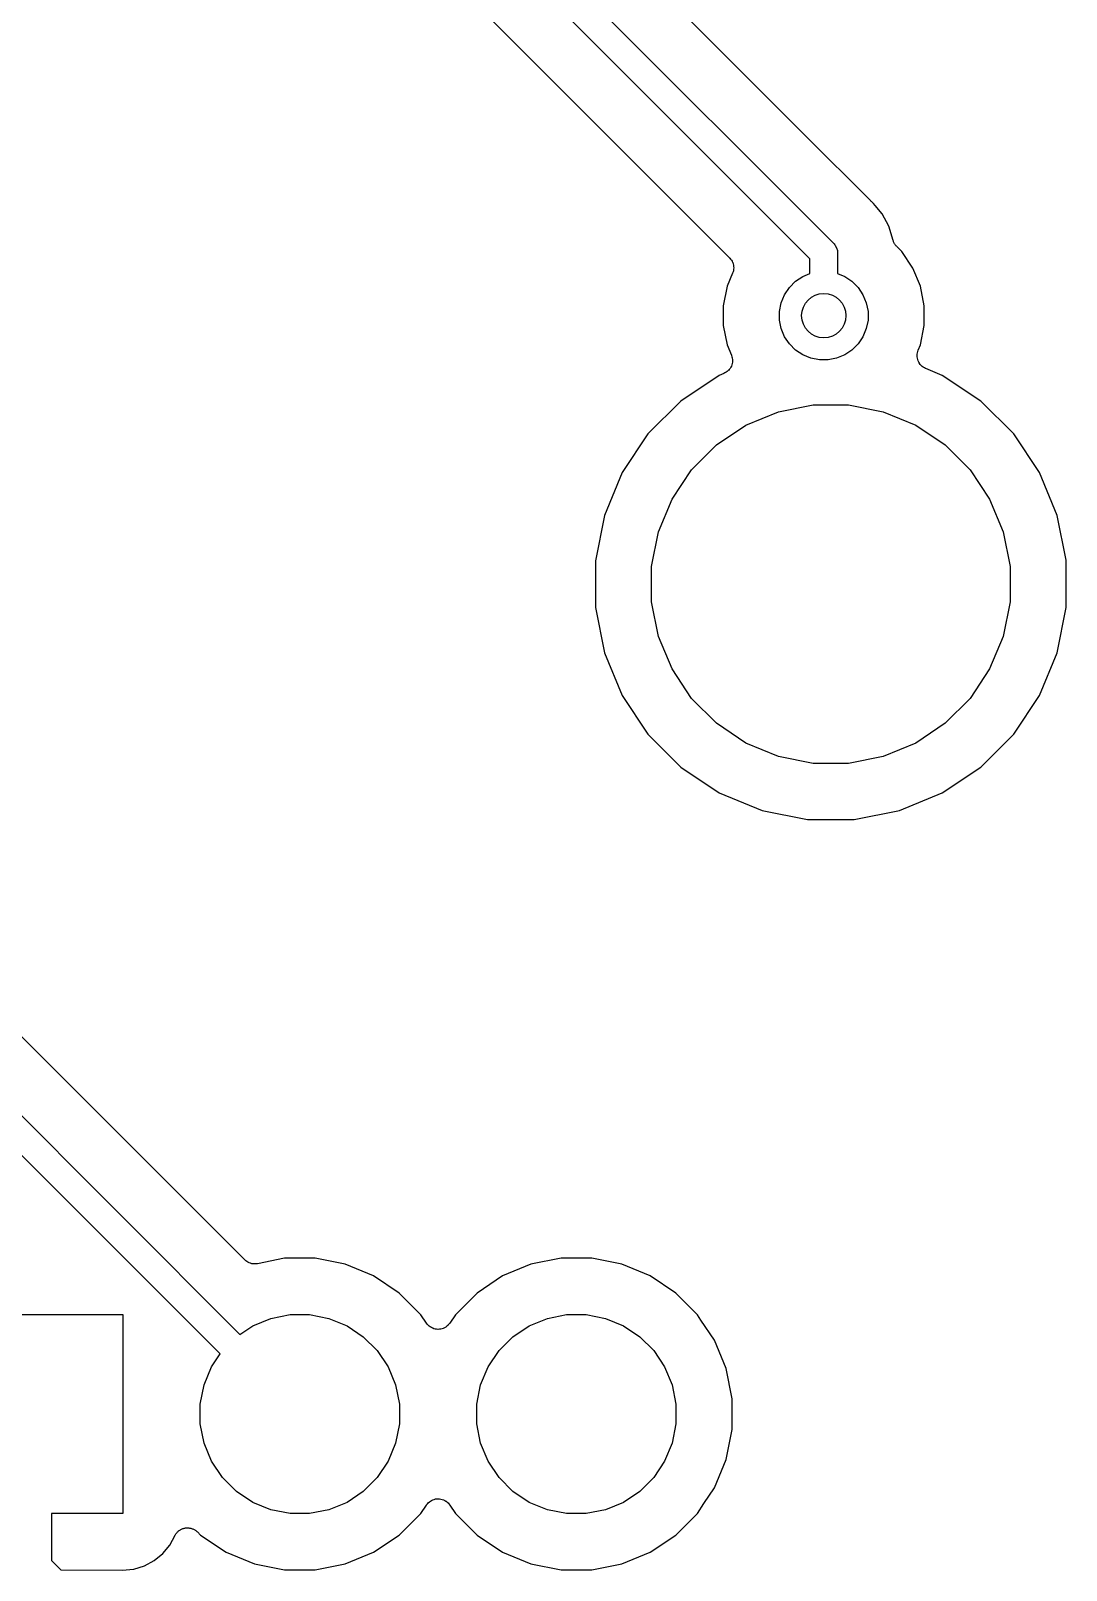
# Model space of a CAD drawing. Extents: x 19 to 115, y -142 to -17.
# Drawn here: x 52.49 to 61.85, y -118.58 to -104.67 of the extents above; entities that cross this region are included whole.
import ezdxf

# ---------------------------------------------------------------- set-up
doc = ezdxf.new("R2010")
doc.units = 0
doc.layers.add('BLACK', color=7, linetype='CONTINUOUS')

msp = doc.modelspace()

# ---------------------------------------------------------------- linework, layer by layer
at = {"layer": 'BLACK', "linetype": 'CONTINUOUS'}
for p, q in [((59.4853, -105.612), (53.0639, -99.191)), ((52.6826, -99.5282), (59.7402, -106.586)), ((59.5311, -106.73), (52.5381, -99.7372)), ((53.0319, -100.949), (58.8047, -106.722)), ((60.0773, -106.204), (59.4853, -105.612)), ((59.4853, -105.612), (59.4853, -105.612)), ((60.0815, -106.208), (60.0773, -106.204)), ((60.0852, -106.212), (60.0815, -106.208)), ((60.0866, -106.213), (60.0852, -106.212)), ((60.1059, -106.229), (60.0866, -106.213)), ((60.1218, -106.248), (60.1059, -106.229)), ((60.185, -106.325), (60.1218, -106.248)), ((60.2438, -106.435), (60.185, -106.325)), ((60.2836, -106.566), (60.2438, -106.435)), ((59.7402, -106.586), (59.745, -106.59)), ((59.745, -106.59), (59.7489, -106.594)), ((59.7489, -106.594), (59.7489, -106.594)), ((59.7489, -106.594), (59.756, -106.603)), ((59.756, -106.603), (59.7606, -106.609)), ((59.7606, -106.609), (59.7722, -106.63)), ((59.7722, -106.63), (59.7793, -106.654)), ((59.7793, -106.654), (59.7811, -106.672)), ((59.7811, -106.672), (59.7811, -106.672)), ((59.7811, -106.672), (59.7818, -106.678)), ((59.7818, -106.678), (59.7811, -106.685)), ((59.7811, -106.685), (59.7811, -106.863)), ((60.2857, -106.571), (60.2836, -106.566)), ((60.2872, -106.577), (60.2857, -106.571)), ((60.2904, -106.583), (60.2872, -106.577)), ((60.2931, -106.589), (60.2904, -106.583)), ((60.2961, -106.594), (60.2931, -106.589)), ((60.2986, -106.599), (60.2961, -106.594)), ((60.303, -106.604), (60.2986, -106.599)), ((60.3068, -106.61), (60.303, -106.604)), ((60.3107, -106.614), (60.3068, -106.61)), ((60.3141, -106.618), (60.3107, -106.614)), ((60.3153, -106.619), (60.3141, -106.618)), ((60.3614, -106.665), (60.3153, -106.619)), ((60.4608, -106.814), (60.3614, -106.665)), ((58.8047, -106.722), (58.8051, -106.723)), ((58.8051, -106.723), (58.8051, -106.723)), ((58.8051, -106.723), (58.8052, -106.723)), ((58.8052, -106.723), (58.8059, -106.723)), ((58.8059, -106.723), (58.8133, -106.733)), ((58.8133, -106.733), (58.8208, -106.742)), ((58.8208, -106.742), (58.821, -106.742)), ((58.821, -106.742), (58.8214, -106.743)), ((58.8214, -106.743), (58.8268, -106.753)), ((58.8268, -106.753), (58.8324, -106.764)), ((58.8324, -106.764), (58.8325, -106.764)), ((58.8325, -106.764), (58.8328, -106.765)), ((58.8328, -106.765), (58.8361, -106.776)), ((58.8392, -106.838), (58.8357, -106.849)), ((58.8361, -106.776), (58.8395, -106.788)), ((58.8393, -106.837), (58.8392, -106.838)), ((58.8394, -106.837), (58.8393, -106.837)), ((58.8406, -106.825), (58.8394, -106.837)), ((58.8395, -106.788), (58.8396, -106.788)), ((58.8396, -106.788), (58.8397, -106.789)), ((58.8397, -106.789), (58.8407, -106.8)), ((58.8419, -106.813), (58.8406, -106.825)), ((58.8407, -106.8), (58.8419, -106.812)), ((58.8419, -106.812), (58.8418, -106.813)), ((58.8418, -106.813), (58.8419, -106.813)), ((59.5311, -106.863), (59.5311, -106.73)), ((60.5293, -106.979), (60.4608, -106.814)), ((58.8322, -106.861), (58.783, -106.979)), ((58.8357, -106.849), (58.8322, -106.861)), ((59.3454, -106.989), (59.4012, -106.933)), ((59.4012, -106.933), (59.4667, -106.89)), ((59.4667, -106.89), (59.5311, -106.863)), ((59.7811, -106.863), (59.8456, -106.89)), ((59.8456, -106.89), (59.9111, -106.933)), ((59.9111, -106.933), (59.9668, -106.989)), ((58.783, -106.979), (58.7481, -107.155)), ((59.2715, -107.127), (59.3017, -107.055)), ((59.3017, -107.055), (59.3454, -106.989)), ((59.9668, -106.989), (60.0106, -107.055)), ((60.0106, -107.055), (60.0408, -107.127)), ((60.5641, -107.155), (60.5293, -106.979)), ((58.7481, -107.155), (58.7481, -107.334)), ((59.2561, -107.205), (59.2715, -107.127)), ((59.2561, -107.284), (59.2561, -107.205)), ((60.0408, -107.127), (60.0561, -107.205)), ((60.0561, -107.205), (60.0561, -107.284)), ((60.5641, -107.334), (60.5641, -107.155)), ((58.7481, -107.334), (58.783, -107.509)), ((59.2715, -107.361), (59.2561, -107.284)), ((59.3017, -107.434), (59.2715, -107.361)), ((60.0408, -107.361), (60.0106, -107.434)), ((60.0561, -107.284), (60.0408, -107.361)), ((60.5293, -107.509), (60.5641, -107.334)), ((58.783, -107.509), (58.8213, -107.601)), ((59.3454, -107.499), (59.3017, -107.434)), ((59.4012, -107.555), (59.3454, -107.499)), ((59.9668, -107.499), (59.9111, -107.555)), ((60.0106, -107.434), (59.9668, -107.499)), ((60.5097, -107.556), (60.5293, -107.509)), ((58.8213, -107.601), (58.8217, -107.602)), ((58.8217, -107.602), (58.8217, -107.602)), ((58.8217, -107.602), (58.8217, -107.602)), ((58.8217, -107.602), (58.822, -107.603)), ((58.822, -107.603), (58.8253, -107.615)), ((58.8253, -107.615), (58.8287, -107.626)), ((58.8297, -107.663), (58.8284, -107.675)), ((58.8287, -107.626), (58.8287, -107.626)), ((58.8287, -107.626), (58.8289, -107.627)), ((58.8289, -107.627), (58.8299, -107.639)), ((58.831, -107.652), (58.8297, -107.663)), ((58.8299, -107.639), (58.831, -107.651)), ((58.831, -107.651), (58.8309, -107.651)), ((58.8309, -107.651), (58.831, -107.652)), ((59.4667, -107.599), (59.4012, -107.555)), ((59.5395, -107.629), (59.4667, -107.599)), ((59.6168, -107.644), (59.5395, -107.629)), ((59.6955, -107.644), (59.6168, -107.644)), ((59.7728, -107.629), (59.6955, -107.644)), ((59.8456, -107.599), (59.7728, -107.629)), ((59.9111, -107.555), (59.8456, -107.599)), ((60.5, -107.604), (60.5013, -107.592)), ((60.5, -107.605), (60.5, -107.604)), ((60.5, -107.604), (60.5, -107.604)), ((60.5011, -107.617), (60.5, -107.605)), ((60.5022, -107.628), (60.5011, -107.617)), ((60.5013, -107.592), (60.5025, -107.58)), ((60.5023, -107.629), (60.5022, -107.628)), ((60.5024, -107.629), (60.5023, -107.629)), ((60.5058, -107.641), (60.5024, -107.629)), ((60.5025, -107.58), (60.5026, -107.58)), ((60.5026, -107.579), (60.5062, -107.568)), ((60.5026, -107.58), (60.5026, -107.579)), ((60.5092, -107.652), (60.5058, -107.641)), ((60.5062, -107.568), (60.5097, -107.556)), ((60.5094, -107.653), (60.5092, -107.652)), ((60.5095, -107.653), (60.5094, -107.653)), ((60.5151, -107.664), (60.5095, -107.653)), ((60.5206, -107.674), (60.5151, -107.664)), ((58.712, -107.784), (58.3635, -108.017)), ((58.7526, -107.767), (58.712, -107.784)), ((58.7632, -107.762), (58.7526, -107.767)), ((58.7737, -107.756), (58.7632, -107.762)), ((58.7741, -107.756), (58.7737, -107.756)), ((58.7745, -107.756), (58.7741, -107.756)), ((58.7838, -107.748), (58.7745, -107.756)), ((58.793, -107.741), (58.7838, -107.748)), ((58.7933, -107.74), (58.793, -107.741)), ((58.7936, -107.74), (58.7933, -107.74)), ((58.8013, -107.731), (58.7936, -107.74)), ((58.8089, -107.722), (58.8013, -107.731)), ((58.8091, -107.721), (58.8089, -107.722)), ((58.8094, -107.721), (58.8091, -107.721)), ((58.8151, -107.71), (58.8094, -107.721)), ((58.8208, -107.7), (58.8151, -107.71)), ((58.8209, -107.699), (58.8208, -107.7)), ((58.8212, -107.699), (58.8209, -107.699)), ((58.8247, -107.688), (58.8212, -107.699)), ((58.8283, -107.676), (58.8247, -107.688)), ((58.8284, -107.675), (58.8283, -107.676)), ((58.8283, -107.676), (58.8283, -107.676)), ((60.5209, -107.675), (60.5206, -107.674)), ((60.5211, -107.675), (60.5209, -107.675)), ((60.5287, -107.684), (60.5211, -107.675)), ((60.5361, -107.694), (60.5287, -107.684)), ((60.5364, -107.694), (60.5361, -107.694)), ((60.5367, -107.694), (60.5364, -107.694)), ((60.5459, -107.702), (60.5367, -107.694)), ((60.5551, -107.71), (60.5459, -107.702)), ((60.5555, -107.71), (60.5551, -107.71)), ((60.5558, -107.71), (60.5555, -107.71)), ((60.5663, -107.716), (60.5558, -107.71)), ((60.5768, -107.722), (60.5663, -107.716)), ((60.5776, -107.722), (60.5768, -107.722)), ((60.5784, -107.722), (60.5776, -107.722)), ((60.5776, -107.722), (60.5776, -107.722)), ((60.5776, -107.722), (60.5776, -107.722)), ((60.728, -107.784), (60.5784, -107.722)), ((61.0765, -108.017), (60.728, -107.784)), ((58.3635, -108.017), (58.0671, -108.313)), ((59.2475, -108.112), (59.5604, -108.05)), ((59.5604, -108.05), (59.8796, -108.05)), ((59.8796, -108.05), (60.1925, -108.112)), ((61.3729, -108.313), (61.0765, -108.017)), ((58.9526, -108.234), (59.2475, -108.112)), ((60.1925, -108.112), (60.4874, -108.234)), ((58.0671, -108.313), (57.8342, -108.662)), ((58.6873, -108.412), (58.9526, -108.234)), ((60.4874, -108.234), (60.7527, -108.412)), ((61.6058, -108.662), (61.3729, -108.313)), ((58.4617, -108.637), (58.6873, -108.412)), ((60.7527, -108.412), (60.9783, -108.637)), ((58.2844, -108.903), (58.4617, -108.637)), ((60.9783, -108.637), (61.1556, -108.903)), ((57.8342, -108.662), (57.6738, -109.049)), ((61.7662, -109.049), (61.6058, -108.662)), ((58.1623, -109.197), (58.2844, -108.903)), ((61.1556, -108.903), (61.2777, -109.197)), ((57.6738, -109.049), (57.592, -109.46)), ((61.8465, -109.453), (61.7662, -109.049)), ((58.1, -109.51), (58.1623, -109.197)), ((61.2777, -109.197), (61.34, -109.51)), ((57.592, -109.46), (57.592, -109.88)), ((61.848, -109.46), (61.8465, -109.453)), ((61.848, -109.88), (61.848, -109.46)), ((58.1, -109.83), (58.1, -109.51)), ((61.34, -109.51), (61.34, -109.83)), ((57.592, -109.88), (57.6738, -110.291)), ((58.1623, -110.143), (58.1, -109.83)), ((61.34, -109.83), (61.2777, -110.143)), ((61.7662, -110.291), (61.848, -109.88)), ((58.2844, -110.437), (58.1623, -110.143)), ((61.2777, -110.143), (61.1556, -110.437)), ((57.6738, -110.291), (57.8342, -110.678)), ((61.6058, -110.678), (61.7662, -110.291)), ((58.4617, -110.703), (58.2844, -110.437)), ((61.1556, -110.437), (60.9783, -110.703)), ((57.8342, -110.678), (58.0671, -111.027)), ((58.6873, -110.928), (58.4617, -110.703)), ((60.9783, -110.703), (60.7527, -110.928)), ((61.3729, -111.027), (61.6058, -110.678)), ((58.9526, -111.106), (58.6873, -110.928)), ((60.7527, -110.928), (60.4874, -111.106)), ((58.0671, -111.027), (58.3635, -111.323)), ((59.2475, -111.228), (58.9526, -111.106)), ((60.4874, -111.106), (60.1925, -111.228)), ((61.0765, -111.323), (61.3729, -111.027)), ((59.5604, -111.29), (59.2475, -111.228)), ((59.8796, -111.29), (59.5604, -111.29)), ((60.1925, -111.228), (59.8796, -111.29)), ((58.3635, -111.323), (58.712, -111.556)), ((60.728, -111.556), (61.0765, -111.323)), ((49.4577, -111.531), (54.3771, -116.45)), ((58.712, -111.556), (59.0993, -111.716)), ((60.3407, -111.716), (60.728, -111.556)), ((54.2003, -116.627), (49.3132, -111.74)), ((59.0993, -111.716), (59.5104, -111.798)), ((59.5104, -111.798), (59.9296, -111.798)), ((59.9296, -111.798), (60.3407, -111.716)), ((54.4213, -115.776), (51.219, -112.574)), ((54.4304, -115.784), (54.4213, -115.776)), ((54.4394, -115.791), (54.4304, -115.784)), ((54.4399, -115.791), (54.4394, -115.791)), ((54.4404, -115.792), (54.4399, -115.791)), ((54.4508, -115.797), (54.4404, -115.792)), ((54.4611, -115.803), (54.4508, -115.797)), ((54.4617, -115.803), (54.4611, -115.803)), ((54.4623, -115.804), (54.4617, -115.803)), ((54.4735, -115.807), (54.4623, -115.804)), ((54.4848, -115.811), (54.4735, -115.807)), ((54.4854, -115.811), (54.4848, -115.811)), ((54.486, -115.811), (54.4854, -115.811)), ((54.4976, -115.812), (54.486, -115.811)), ((54.5094, -115.813), (54.4976, -115.812)), ((54.51, -115.813), (54.5094, -115.813)), ((54.5106, -115.813), (54.51, -115.813)), ((54.5223, -115.812), (54.5106, -115.813)), ((54.5341, -115.811), (54.5223, -115.812)), ((54.5353, -115.811), (54.5341, -115.811)), ((54.5358, -115.811), (54.5353, -115.811)), ((54.5353, -115.811), (54.5353, -115.811)), ((54.5353, -115.811), (54.5353, -115.811)), ((54.7813, -115.762), (54.5358, -115.811)), ((55.0587, -115.762), (54.7813, -115.762)), ((55.3307, -115.816), (55.0587, -115.762)), ((55.5869, -115.922), (55.3307, -115.816)), ((57.0093, -115.816), (56.7531, -115.922)), ((57.2813, -115.762), (57.0093, -115.816)), ((57.5587, -115.762), (57.2813, -115.762)), ((57.8307, -115.816), (57.5587, -115.762)), ((58.0869, -115.922), (57.8307, -115.816)), ((55.8175, -116.076), (55.5869, -115.922)), ((56.7531, -115.922), (56.5225, -116.076)), ((58.3175, -116.076), (58.0869, -115.922)), ((56.0137, -116.272), (55.8175, -116.076)), ((56.5225, -116.076), (56.3263, -116.272)), ((58.5137, -116.272), (58.3175, -116.076)), ((51.52, -116.27), (53.32, -116.27)), ((53.32, -116.27), (53.32, -118.07)), ((54.6575, -116.305), (54.8314, -116.27)), ((54.8314, -116.27), (55.0086, -116.27)), ((55.0086, -116.27), (55.1825, -116.305)), ((56.0644, -116.348), (56.0137, -116.272)), ((56.3263, -116.272), (56.2756, -116.348)), ((57.1575, -116.305), (57.3314, -116.27)), ((57.3314, -116.27), (57.5086, -116.27)), ((57.5086, -116.27), (57.6825, -116.305)), ((58.5458, -116.321), (58.5137, -116.272)), ((54.3771, -116.45), (54.4937, -116.372)), ((54.4937, -116.372), (54.6575, -116.305)), ((55.1825, -116.305), (55.3463, -116.372)), ((55.3463, -116.372), (55.4937, -116.471)), ((56.072, -116.358), (56.0644, -116.348)), ((56.0797, -116.367), (56.072, -116.358)), ((56.0799, -116.367), (56.0797, -116.367)), ((56.0801, -116.368), (56.0799, -116.367)), ((56.0894, -116.375), (56.0801, -116.368)), ((56.0987, -116.383), (56.0894, -116.375)), ((56.099, -116.383), (56.0987, -116.383)), ((56.0993, -116.383), (56.099, -116.383)), ((56.1099, -116.389), (56.0993, -116.383)), ((56.1205, -116.395), (56.1099, -116.389)), ((56.1208, -116.395), (56.1205, -116.395)), ((56.1211, -116.395), (56.1208, -116.395)), ((56.1327, -116.399), (56.1211, -116.395)), ((56.1441, -116.402), (56.1327, -116.399)), ((56.1445, -116.402), (56.1441, -116.402)), ((56.1448, -116.402), (56.1445, -116.402)), ((56.1568, -116.404), (56.1448, -116.402)), ((56.1688, -116.405), (56.1568, -116.404)), ((56.1691, -116.405), (56.1688, -116.405)), ((56.1694, -116.405), (56.1691, -116.405)), ((56.1814, -116.404), (56.1694, -116.405)), ((56.1935, -116.403), (56.1814, -116.404)), ((56.1938, -116.403), (56.1935, -116.403)), ((56.1941, -116.403), (56.1938, -116.403)), ((56.2057, -116.399), (56.1941, -116.403)), ((56.2173, -116.396), (56.2057, -116.399)), ((56.2176, -116.396), (56.2173, -116.396)), ((56.2179, -116.395), (56.2176, -116.396)), ((56.2285, -116.39), (56.2179, -116.395)), ((56.2393, -116.384), (56.2285, -116.39)), ((56.2395, -116.384), (56.2393, -116.384)), ((56.2398, -116.384), (56.2395, -116.384)), ((56.249, -116.376), (56.2398, -116.384)), ((56.2586, -116.369), (56.249, -116.376)), ((56.2588, -116.369), (56.2586, -116.369)), ((56.2591, -116.368), (56.2588, -116.369)), ((56.2666, -116.359), (56.2591, -116.368)), ((56.2746, -116.35), (56.2666, -116.359)), ((56.275, -116.349), (56.2746, -116.35)), ((56.2756, -116.348), (56.275, -116.349)), ((56.275, -116.349), (56.275, -116.349)), ((56.275, -116.349), (56.275, -116.349)), ((56.8463, -116.471), (56.9937, -116.372)), ((56.9937, -116.372), (57.1575, -116.305)), ((57.6825, -116.305), (57.8463, -116.372)), ((57.8463, -116.372), (57.9937, -116.471)), ((58.6678, -116.503), (58.5458, -116.321)), ((58.5458, -116.321), (58.5458, -116.321)), ((55.4937, -116.471), (55.6191, -116.596)), ((56.7209, -116.596), (56.8463, -116.471)), ((57.9937, -116.471), (58.1191, -116.596)), ((58.7739, -116.759), (58.6678, -116.503)), ((54.1224, -116.744), (54.2003, -116.627)), ((55.6191, -116.596), (55.7176, -116.744)), ((56.6224, -116.744), (56.7209, -116.596)), ((58.1191, -116.596), (58.2176, -116.744)), ((54.0546, -116.907), (54.1224, -116.744)), ((55.7176, -116.744), (55.7854, -116.907)), ((56.5546, -116.907), (56.6224, -116.744)), ((58.2176, -116.744), (58.2854, -116.907)), ((58.828, -117.031), (58.7739, -116.759)), ((54.02, -117.081), (54.0546, -116.907)), ((55.7854, -116.907), (55.82, -117.081)), ((56.52, -117.081), (56.5546, -116.907)), ((58.2854, -116.907), (58.32, -117.081)), ((54.02, -117.259), (54.02, -117.081)), ((55.82, -117.081), (55.82, -117.259)), ((56.52, -117.259), (56.52, -117.081)), ((58.32, -117.081), (58.32, -117.259)), ((58.828, -117.309), (58.828, -117.031)), ((54.0546, -117.433), (54.02, -117.259)), ((55.82, -117.259), (55.7854, -117.433)), ((56.5546, -117.433), (56.52, -117.259)), ((58.32, -117.259), (58.2854, -117.433)), ((58.7739, -117.581), (58.828, -117.309)), ((54.1224, -117.596), (54.0546, -117.433)), ((55.7854, -117.433), (55.7176, -117.596)), ((56.6224, -117.596), (56.5546, -117.433)), ((58.2854, -117.433), (58.2176, -117.596)), ((54.2209, -117.744), (54.1224, -117.596)), ((55.7176, -117.596), (55.6191, -117.744)), ((56.7209, -117.744), (56.6224, -117.596)), ((58.2176, -117.596), (58.1191, -117.744)), ((58.6678, -117.837), (58.7739, -117.581)), ((54.3463, -117.869), (54.2209, -117.744)), ((55.6191, -117.744), (55.4937, -117.869)), ((56.8463, -117.869), (56.7209, -117.744)), ((58.1191, -117.744), (57.9937, -117.869)), ((54.4937, -117.968), (54.3463, -117.869)), ((55.4937, -117.869), (55.3463, -117.968)), ((56.0814, -117.971), (56.0908, -117.964)), ((56.0908, -117.964), (56.1002, -117.956)), ((56.1002, -117.956), (56.1005, -117.956)), ((56.1005, -117.956), (56.1007, -117.956)), ((56.1007, -117.956), (56.1114, -117.95)), ((56.1114, -117.95), (56.1221, -117.945)), ((56.1221, -117.945), (56.1224, -117.944)), ((56.1224, -117.944), (56.1227, -117.944)), ((56.1227, -117.944), (56.1342, -117.941)), ((56.1342, -117.941), (56.1459, -117.937)), ((56.1459, -117.937), (56.1462, -117.937)), ((56.1462, -117.937), (56.1465, -117.937)), ((56.1465, -117.937), (56.1584, -117.936)), ((56.1584, -117.936), (56.1706, -117.935)), ((56.1706, -117.935), (56.1709, -117.935)), ((56.1709, -117.935), (56.1712, -117.935)), ((56.1712, -117.935), (56.1831, -117.936)), ((56.1831, -117.936), (56.1952, -117.938)), ((56.1952, -117.938), (56.1955, -117.938)), ((56.1955, -117.938), (56.1959, -117.938)), ((56.1959, -117.938), (56.2072, -117.941)), ((56.2072, -117.941), (56.2189, -117.945)), ((56.2189, -117.945), (56.2192, -117.945)), ((56.2192, -117.945), (56.2195, -117.945)), ((56.2195, -117.945), (56.23, -117.951)), ((56.23, -117.951), (56.2407, -117.957)), ((56.2407, -117.957), (56.241, -117.957)), ((56.241, -117.957), (56.2413, -117.957)), ((56.2413, -117.957), (56.2506, -117.965)), ((56.2506, -117.965), (56.2599, -117.972)), ((56.9937, -117.968), (56.8463, -117.869)), ((57.9937, -117.869), (57.8463, -117.968)), ((58.5725, -117.979), (58.6678, -117.837)), ((53.32, -118.07), (52.674, -118.07)), ((52.674, -118.07), (52.674, -118.494)), ((54.6575, -118.035), (54.4937, -117.968)), ((54.8314, -118.07), (54.6575, -118.035)), ((55.0086, -118.07), (54.8314, -118.07)), ((55.1825, -118.035), (55.0086, -118.07)), ((55.3463, -117.968), (55.1825, -118.035)), ((55.8175, -118.264), (56.0137, -118.068)), ((56.0137, -118.068), (56.0644, -117.992)), ((56.0644, -117.992), (56.065, -117.991)), ((56.065, -117.991), (56.0654, -117.99)), ((56.065, -117.991), (56.065, -117.991)), ((56.065, -117.991), (56.065, -117.991)), ((56.0654, -117.99), (56.0733, -117.981)), ((56.0733, -117.981), (56.0809, -117.972)), ((56.0809, -117.972), (56.0812, -117.971)), ((56.0812, -117.971), (56.0814, -117.971)), ((56.2599, -117.972), (56.2601, -117.973)), ((56.2601, -117.973), (56.2603, -117.973)), ((56.2603, -117.973), (56.2679, -117.982)), ((56.2679, -117.982), (56.2756, -117.992)), ((56.2756, -117.992), (56.3263, -118.068)), ((56.3263, -118.068), (56.5225, -118.264)), ((57.1575, -118.035), (56.9937, -117.968)), ((57.3314, -118.07), (57.1575, -118.035)), ((57.5086, -118.07), (57.3314, -118.07)), ((57.6825, -118.035), (57.5086, -118.07)), ((57.8463, -117.968), (57.6825, -118.035)), ((58.3175, -118.264), (58.5137, -118.068)), ((58.5137, -118.068), (58.5725, -117.979)), ((53.803, -118.248), (53.8068, -118.243)), ((53.8068, -118.243), (53.811, -118.239)), ((53.811, -118.239), (53.8147, -118.234)), ((53.8147, -118.234), (53.8198, -118.23)), ((53.8198, -118.23), (53.8245, -118.226)), ((53.8245, -118.226), (53.8294, -118.222)), ((53.8294, -118.222), (53.834, -118.219)), ((53.834, -118.219), (53.8398, -118.216)), ((53.8398, -118.216), (53.8453, -118.212)), ((53.8453, -118.212), (53.8507, -118.21)), ((53.8507, -118.21), (53.8559, -118.207)), ((53.8559, -118.207), (53.8622, -118.205)), ((53.8622, -118.205), (53.8683, -118.203)), ((53.8683, -118.203), (53.874, -118.202)), ((53.874, -118.202), (53.8796, -118.2)), ((53.8796, -118.2), (53.8862, -118.199)), ((53.8862, -118.199), (53.8926, -118.198)), ((53.8926, -118.198), (53.8985, -118.198)), ((53.8985, -118.198), (53.9043, -118.198)), ((53.9043, -118.198), (53.9109, -118.198)), ((53.9109, -118.198), (53.9174, -118.198)), ((53.9174, -118.198), (53.9232, -118.2)), ((53.9232, -118.2), (53.929, -118.2)), ((53.929, -118.2), (53.9353, -118.202)), ((53.9353, -118.202), (53.9417, -118.203)), ((53.9417, -118.203), (53.9471, -118.206)), ((53.9471, -118.206), (53.9527, -118.207)), ((53.9527, -118.207), (53.9585, -118.211)), ((53.9585, -118.211), (53.9645, -118.213)), ((53.9645, -118.213), (53.9694, -118.216)), ((53.9694, -118.216), (53.9745, -118.219)), ((53.9745, -118.219), (53.9796, -118.223)), ((53.9796, -118.223), (53.985, -118.227)), ((53.985, -118.227), (53.9892, -118.231)), ((53.9892, -118.231), (53.9937, -118.235)), ((53.9937, -118.235), (54.0225, -118.264)), ((53.6809, -118.431), (53.7444, -118.354)), ((53.7444, -118.354), (53.7919, -118.265)), ((53.7919, -118.265), (53.7927, -118.263)), ((53.7927, -118.263), (53.796, -118.258)), ((53.796, -118.258), (53.7988, -118.253)), ((53.7988, -118.253), (53.803, -118.248)), ((54.0225, -118.264), (54.2531, -118.418)), ((55.5869, -118.418), (55.8175, -118.264)), ((56.5225, -118.264), (56.7531, -118.418)), ((58.0869, -118.418), (58.3175, -118.264)), ((52.674, -118.494), (52.7586, -118.578)), ((53.5153, -118.542), (53.6036, -118.494)), ((53.6036, -118.494), (53.6809, -118.431)), ((54.2531, -118.418), (54.5093, -118.524)), ((55.3307, -118.524), (55.5869, -118.418)), ((56.7531, -118.418), (57.0093, -118.524)), ((57.8307, -118.524), (58.0869, -118.418)), ((52.7586, -118.578), (53.3141, -118.581)), ((53.3141, -118.581), (53.4196, -118.571)), ((53.4196, -118.571), (53.5153, -118.542)), ((54.5093, -118.524), (54.7813, -118.578)), ((54.7813, -118.578), (55.0587, -118.578)), ((55.0587, -118.578), (55.3307, -118.524)), ((57.0093, -118.524), (57.2813, -118.578)), ((57.2813, -118.578), (57.5587, -118.578)), ((57.5587, -118.578), (57.8307, -118.524))]:
    msp.add_line(p, q, dxfattribs=at)
at = {"layer": 'BLACK'}
msp.add_circle((59.6561, -107.244), 0.2, dxfattribs=at)

doc.saveas('drawing.dxf')
